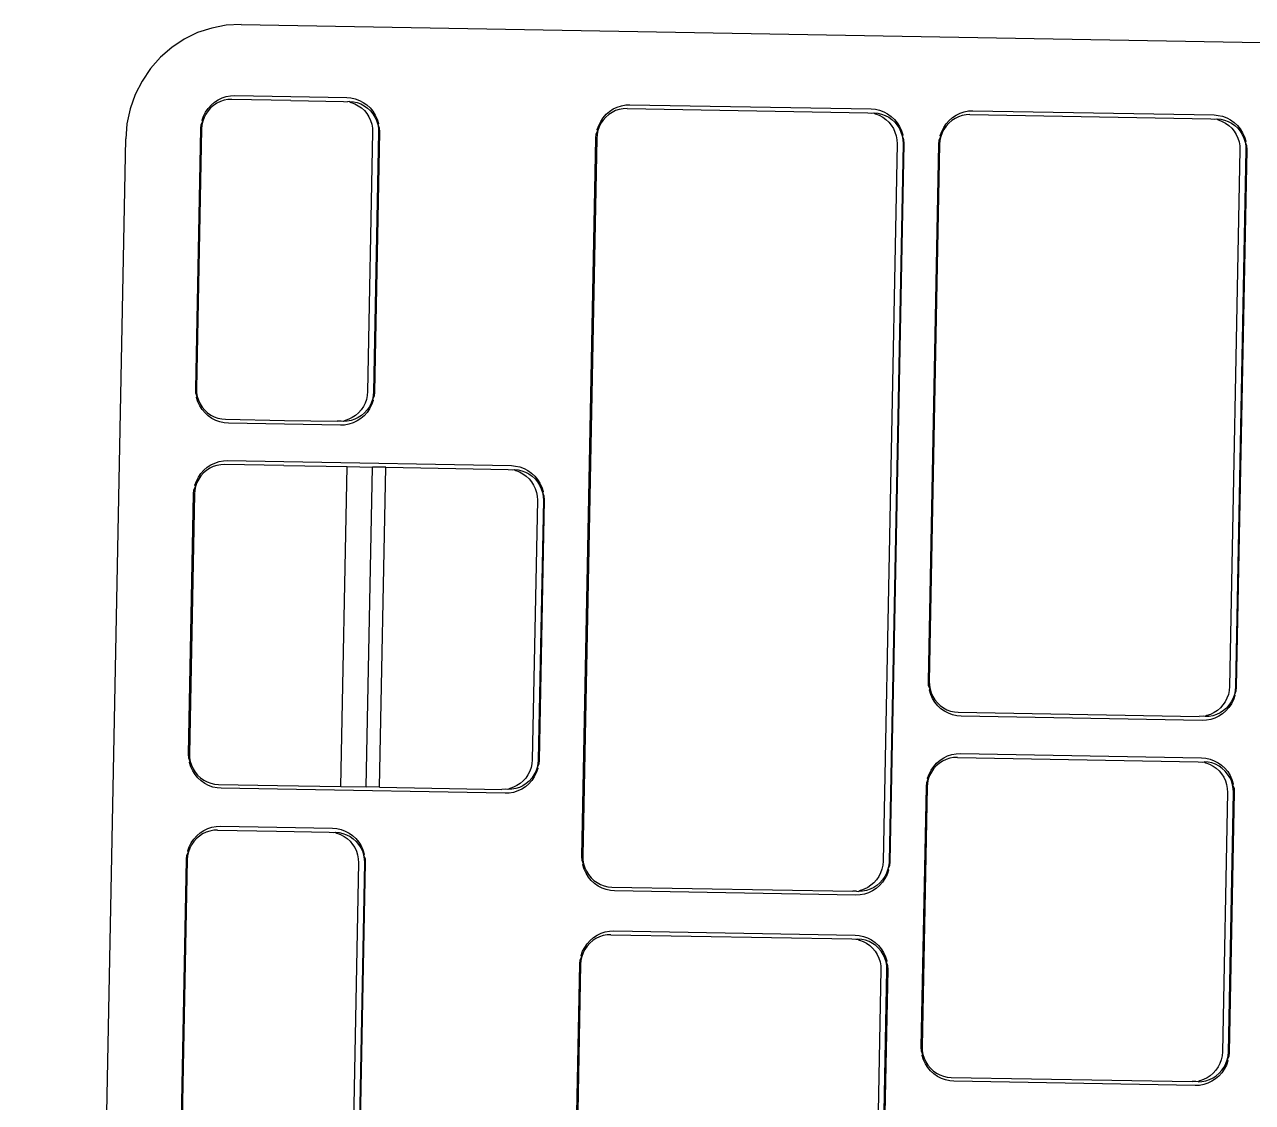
# Model space of a CAD drawing. Header units: millimetres. Extents: x -9564 to 100156, y -26854 to 24346.
# Drawn here: x 72390.7 to 72446.6, y -20619.7 to -20570.7 of the extents above; entities that cross this region are included whole.
import ezdxf

# ---------------------------------------------------------------- set-up
doc = ezdxf.new("R2010")
doc.units = ezdxf.units.MM
doc.header["$LTSCALE"] = 100
doc.layers.add('Muebles', color=112, linetype='Continuous')

msp = doc.modelspace()

# ---------------------------------------------------------------- linework, layer by layer
at = {"layer": 'Muebles'}
for p, q in [((72399.238, -20570.876), (72398.596, -20571.087)), ((72399.901, -20570.752), (72399.238, -20570.876)), ((72400.573, -20570.719), (72399.901, -20570.752)), ((72400.573, -20570.719), (72508.424, -20572.622)), ((72397.987, -20571.383), (72397.42, -20571.758)), ((72398.596, -20571.087), (72397.987, -20571.383)), ((72397.42, -20571.758), (72396.905, -20572.205)), ((72396.451, -20572.718), (72396.066, -20573.288)), ((72396.905, -20572.205), (72396.451, -20572.718)), ((72396.066, -20573.288), (72395.756, -20573.903)), ((72395.756, -20573.903), (72395.527, -20574.555)), ((72399.072, -20574.533), (72399.206, -20574.383)), ((72399.323, -20574.393), (72399.188, -20574.509)), ((72399.206, -20574.383), (72399.359, -20574.252)), ((72399.472, -20574.295), (72399.323, -20574.393)), ((72399.359, -20574.252), (72399.527, -20574.143)), ((72399.633, -20574.219), (72399.472, -20574.295)), ((72399.527, -20574.143), (72399.707, -20574.056)), ((72399.801, -20574.164), (72399.633, -20574.219)), ((72399.707, -20574.056), (72399.897, -20573.995)), ((72399.975, -20574.132), (72399.801, -20574.164)), ((72399.897, -20573.995), (72400.093, -20573.959)), ((72400.152, -20574.123), (72399.975, -20574.132)), ((72400.093, -20573.959), (72400.286, -20573.949)), ((72402.839, -20574.171), (72400.152, -20574.123)), ((72400.286, -20573.949), (72402.843, -20573.994)), ((72402.839, -20574.171), (72405.235, -20574.213)), ((72402.843, -20573.994), (72405.381, -20574.039)), ((72405.235, -20574.213), (72405.412, -20574.228)), ((72405.381, -20574.039), (72405.574, -20574.055)), ((72405.508, -20574.218), (72405.412, -20574.228)), ((72405.508, -20574.218), (72405.685, -20574.233)), ((72405.508, -20574.218), (72405.584, -20574.266)), ((72405.574, -20574.055), (72405.768, -20574.098)), ((72405.584, -20574.266), (72405.751, -20574.327)), ((72405.685, -20574.233), (72405.857, -20574.271)), ((72405.751, -20574.327), (72405.908, -20574.409)), ((72405.768, -20574.098), (72405.955, -20574.166)), ((72405.857, -20574.271), (72406.024, -20574.332)), ((72405.908, -20574.409), (72406.053, -20574.511)), ((72405.955, -20574.166), (72406.132, -20574.259)), ((72406.024, -20574.332), (72406.181, -20574.414)), ((72406.132, -20574.259), (72406.296, -20574.375)), ((72406.181, -20574.414), (72406.326, -20574.516)), ((72406.296, -20574.375), (72406.443, -20574.511)), ((72417.688, -20574.472), (72417.878, -20574.41)), ((72417.878, -20574.41), (72418.074, -20574.373)), ((72418.074, -20574.373), (72418.268, -20574.363)), ((72418.268, -20574.363), (72429.239, -20574.557)), ((72395.527, -20574.555), (72395.383, -20575.232)), ((72398.798, -20575.071), (72398.866, -20574.88)), ((72398.887, -20574.949), (72398.826, -20575.118)), ((72398.866, -20574.88), (72398.958, -20574.7)), ((72398.968, -20574.789), (72398.887, -20574.949)), ((72398.958, -20574.7), (72399.072, -20574.533)), ((72399.069, -20574.642), (72398.968, -20574.789)), ((72399.188, -20574.509), (72399.069, -20574.642)), ((72406.053, -20574.511), (72406.183, -20574.632)), ((72406.183, -20574.632), (72406.297, -20574.769)), ((72406.297, -20574.769), (72406.393, -20574.92)), ((72406.326, -20574.516), (72406.456, -20574.637)), ((72406.393, -20574.92), (72406.468, -20575.083)), ((72406.443, -20574.511), (72406.572, -20574.665)), ((72406.456, -20574.637), (72406.57, -20574.774)), ((72406.57, -20574.774), (72406.666, -20574.925)), ((72406.572, -20574.665), (72406.679, -20574.836)), ((72406.666, -20574.925), (72406.741, -20575.088)), ((72406.679, -20574.836), (72406.764, -20575.02)), ((72416.939, -20575.122), (72417.053, -20574.954)), ((72417.17, -20574.927), (72417.05, -20575.061)), ((72417.053, -20574.954), (72417.187, -20574.802)), ((72417.305, -20574.81), (72417.17, -20574.927)), ((72417.187, -20574.802), (72417.34, -20574.67)), ((72417.454, -20574.712), (72417.305, -20574.81)), ((72417.34, -20574.67), (72417.508, -20574.559)), ((72417.614, -20574.634), (72417.454, -20574.712)), ((72417.508, -20574.559), (72417.688, -20574.472)), ((72417.783, -20574.579), (72417.614, -20574.634)), ((72417.957, -20574.546), (72417.783, -20574.579)), ((72418.133, -20574.538), (72417.957, -20574.546)), ((72418.133, -20574.538), (72429.094, -20574.731)), ((72429.094, -20574.731), (72429.27, -20574.746)), ((72429.239, -20574.557), (72429.432, -20574.573)), ((72429.27, -20574.746), (72429.367, -20574.736)), ((72429.367, -20574.736), (72429.543, -20574.751)), ((72429.367, -20574.736), (72429.443, -20574.785)), ((72429.432, -20574.573), (72429.627, -20574.617)), ((72429.443, -20574.785), (72429.609, -20574.846)), ((72429.543, -20574.751), (72429.716, -20574.789)), ((72429.609, -20574.846), (72429.766, -20574.929)), ((72429.627, -20574.617), (72429.814, -20574.686)), ((72429.716, -20574.789), (72429.882, -20574.851)), ((72429.766, -20574.929), (72429.911, -20575.032)), ((72429.814, -20574.686), (72429.991, -20574.779)), ((72429.882, -20574.851), (72430.039, -20574.934)), ((72429.991, -20574.779), (72430.155, -20574.896)), ((72430.039, -20574.934), (72430.184, -20575.037)), ((72430.155, -20574.896), (72430.302, -20575.033)), ((72432.79, -20575.077), (72432.943, -20574.945)), ((72432.943, -20574.945), (72433.111, -20574.834)), ((72433.217, -20574.909), (72433.057, -20574.987)), ((72433.111, -20574.834), (72433.291, -20574.747)), ((72433.386, -20574.854), (72433.217, -20574.909)), ((72433.291, -20574.747), (72433.481, -20574.685)), ((72433.56, -20574.822), (72433.386, -20574.854)), ((72433.481, -20574.685), (72433.677, -20574.648)), ((72433.736, -20574.813), (72433.56, -20574.822)), ((72433.677, -20574.648), (72433.871, -20574.639)), ((72433.736, -20574.813), (72444.697, -20575.006)), ((72433.871, -20574.639), (72444.842, -20574.832)), ((72444.842, -20574.832), (72445.035, -20574.849)), ((72445.035, -20574.849), (72445.23, -20574.892)), ((72445.23, -20574.892), (72445.417, -20574.961)), ((72445.417, -20574.961), (72445.594, -20575.055)), ((72395.383, -20575.232), (72395.325, -20575.923)), ((72398.508, -20587.283), (72398.738, -20575.466)), ((72398.773, -20575.473), (72398.543, -20587.278)), ((72398.738, -20575.466), (72398.755, -20575.27)), ((72398.755, -20575.27), (72398.826, -20575.118)), ((72398.788, -20575.294), (72398.773, -20575.473)), ((72398.826, -20575.118), (72398.788, -20575.294)), ((72398.826, -20575.118), (72398.798, -20575.071)), ((72406.468, -20575.083), (72406.521, -20575.254)), ((72406.521, -20575.254), (72406.552, -20575.431)), ((72406.552, -20575.431), (72406.56, -20575.61)), ((72406.741, -20575.088), (72406.794, -20575.259)), ((72406.764, -20575.02), (72406.825, -20575.213)), ((72406.825, -20575.213), (72406.794, -20575.259)), ((72406.794, -20575.259), (72406.825, -20575.435)), ((72406.794, -20575.259), (72406.86, -20575.413)), ((72406.825, -20575.435), (72406.833, -20575.615)), ((72406.86, -20575.413), (72406.869, -20575.61)), ((72416.779, -20575.496), (72416.847, -20575.304)), ((72416.808, -20575.543), (72416.779, -20575.496)), ((72416.868, -20575.372), (72416.808, -20575.543)), ((72416.847, -20575.304), (72416.939, -20575.122)), ((72416.949, -20575.211), (72416.868, -20575.372)), ((72417.05, -20575.061), (72416.949, -20575.211)), ((72429.911, -20575.032), (72430.042, -20575.154)), ((72430.042, -20575.154), (72430.156, -20575.293)), ((72430.156, -20575.293), (72430.251, -20575.445)), ((72430.184, -20575.037), (72430.315, -20575.159)), ((72430.251, -20575.445), (72430.326, -20575.609)), ((72430.302, -20575.033), (72430.43, -20575.19)), ((72430.315, -20575.159), (72430.429, -20575.297)), ((72430.429, -20575.297), (72430.524, -20575.45)), ((72430.43, -20575.19), (72430.538, -20575.362)), ((72430.524, -20575.45), (72430.599, -20575.614)), ((72430.538, -20575.362), (72430.622, -20575.547)), ((72432.45, -20575.579), (72432.542, -20575.397)), ((72432.552, -20575.486), (72432.471, -20575.647)), ((72432.542, -20575.397), (72432.656, -20575.229)), ((72432.654, -20575.337), (72432.552, -20575.486)), ((72432.773, -20575.202), (72432.654, -20575.337)), ((72432.656, -20575.229), (72432.79, -20575.077)), ((72432.908, -20575.085), (72432.773, -20575.202)), ((72433.057, -20574.987), (72432.908, -20575.085)), ((72444.697, -20575.006), (72444.873, -20575.021)), ((72444.873, -20575.021), (72444.97, -20575.011)), ((72444.97, -20575.011), (72445.146, -20575.026)), ((72444.97, -20575.011), (72445.046, -20575.06)), ((72445.046, -20575.06), (72445.212, -20575.121)), ((72445.146, -20575.026), (72445.319, -20575.065)), ((72445.212, -20575.121), (72445.369, -20575.204)), ((72445.319, -20575.065), (72445.485, -20575.126)), ((72445.369, -20575.204), (72445.514, -20575.307)), ((72445.485, -20575.126), (72445.642, -20575.209)), ((72445.514, -20575.307), (72445.645, -20575.429)), ((72445.594, -20575.055), (72445.758, -20575.171)), ((72445.642, -20575.209), (72445.787, -20575.312)), ((72445.645, -20575.429), (72445.759, -20575.568)), ((72445.758, -20575.171), (72445.905, -20575.309)), ((72445.787, -20575.312), (72445.918, -20575.434)), ((72445.905, -20575.309), (72446.034, -20575.465)), ((72445.918, -20575.434), (72446.032, -20575.573)), ((72446.034, -20575.465), (72446.141, -20575.637)), ((72390.722, -20812.073), (72395.325, -20575.923)), ((72406.56, -20575.61), (72406.33, -20587.416)), ((72406.833, -20575.615), (72406.603, -20587.42)), ((72406.869, -20575.61), (72406.638, -20587.427)), ((72416.083, -20608.543), (72416.72, -20575.894)), ((72416.755, -20575.901), (72416.118, -20608.538)), ((72416.72, -20575.894), (72416.736, -20575.696)), ((72416.736, -20575.696), (72416.808, -20575.543)), ((72416.77, -20575.72), (72416.755, -20575.901)), ((72416.808, -20575.543), (72416.77, -20575.72)), ((72430.326, -20575.609), (72430.379, -20575.782)), ((72430.379, -20575.782), (72430.41, -20575.961)), ((72430.41, -20575.961), (72430.418, -20576.142)), ((72430.599, -20575.614), (72430.652, -20575.787)), ((72430.622, -20575.547), (72430.683, -20575.741)), ((72430.683, -20575.741), (72430.652, -20575.787)), ((72430.652, -20575.787), (72430.683, -20575.965)), ((72430.652, -20575.787), (72430.718, -20575.943)), ((72430.683, -20575.965), (72430.691, -20576.147)), ((72430.718, -20575.943), (72430.727, -20576.141)), ((72432.323, -20576.17), (72432.339, -20575.971)), ((72432.339, -20575.971), (72432.411, -20575.818)), ((72432.373, -20575.995), (72432.358, -20576.176)), ((72432.411, -20575.818), (72432.373, -20575.995)), ((72432.382, -20575.771), (72432.45, -20575.579)), ((72432.411, -20575.818), (72432.382, -20575.771)), ((72432.471, -20575.647), (72432.411, -20575.818)), ((72445.759, -20575.568), (72445.854, -20575.72)), ((72445.854, -20575.72), (72445.929, -20575.885)), ((72445.929, -20575.885), (72445.983, -20576.057)), ((72445.983, -20576.057), (72446.014, -20576.236)), ((72446.032, -20575.573), (72446.127, -20575.725)), ((72446.127, -20575.725), (72446.202, -20575.889)), ((72446.141, -20575.637), (72446.226, -20575.822)), ((72446.202, -20575.889), (72446.256, -20576.062)), ((72446.226, -20575.822), (72446.286, -20576.017)), ((72446.286, -20576.017), (72446.256, -20576.062)), ((72446.256, -20576.062), (72446.287, -20576.241)), ((72446.256, -20576.062), (72446.321, -20576.218)), ((72430.418, -20576.142), (72429.782, -20608.779)), ((72430.691, -20576.147), (72430.055, -20608.784)), ((72430.727, -20576.141), (72430.09, -20608.79)), ((72431.847, -20600.593), (72432.323, -20576.17)), ((72432.358, -20576.176), (72431.882, -20600.588)), ((72446.022, -20576.417), (72445.546, -20600.829)), ((72446.295, -20576.422), (72445.819, -20600.834)), ((72446.33, -20576.417), (72445.854, -20600.84)), ((72446.014, -20576.236), (72446.022, -20576.417)), ((72446.287, -20576.241), (72446.295, -20576.422)), ((72446.321, -20576.218), (72446.33, -20576.417)), ((72398.517, -20587.48), (72398.508, -20587.283)), ((72398.582, -20587.634), (72398.517, -20587.48)), ((72398.543, -20587.278), (72398.551, -20587.458)), ((72398.551, -20587.458), (72398.582, -20587.634)), ((72398.552, -20587.68), (72398.582, -20587.634)), ((72398.613, -20587.874), (72398.552, -20587.68)), ((72398.582, -20587.634), (72398.636, -20587.805)), ((72398.636, -20587.805), (72398.711, -20587.968)), ((72406.277, -20587.77), (72406.217, -20587.939)), ((72406.315, -20587.595), (72406.277, -20587.77)), ((72406.33, -20587.416), (72406.315, -20587.595)), ((72406.55, -20587.775), (72406.49, -20587.944)), ((72406.579, -20587.822), (72406.511, -20588.013)), ((72406.588, -20587.599), (72406.55, -20587.775)), ((72406.622, -20587.623), (72406.55, -20587.775)), ((72406.55, -20587.775), (72406.579, -20587.822)), ((72406.603, -20587.42), (72406.588, -20587.599)), ((72406.638, -20587.427), (72406.622, -20587.623)), ((72398.697, -20588.057), (72398.613, -20587.874)), ((72398.805, -20588.228), (72398.697, -20588.057)), ((72398.711, -20587.968), (72398.806, -20588.119)), ((72398.934, -20588.382), (72398.805, -20588.228)), ((72398.806, -20588.119), (72398.92, -20588.256)), ((72398.92, -20588.256), (72399.051, -20588.377)), ((72399.081, -20588.519), (72398.934, -20588.382)), ((72399.051, -20588.377), (72399.196, -20588.479)), ((72405.915, -20588.38), (72405.78, -20588.496)), ((72406.035, -20588.247), (72405.915, -20588.38)), ((72406.136, -20588.099), (72406.035, -20588.247)), ((72406.188, -20588.384), (72406.053, -20588.5)), ((72406.217, -20587.939), (72406.136, -20588.099)), ((72406.305, -20588.36), (72406.17, -20588.51)), ((72406.308, -20588.251), (72406.188, -20588.384)), ((72406.419, -20588.193), (72406.305, -20588.36)), ((72406.409, -20588.104), (72406.308, -20588.251)), ((72406.49, -20587.944), (72406.409, -20588.104)), ((72406.511, -20588.013), (72406.419, -20588.193)), ((72399.244, -20588.634), (72399.081, -20588.519)), ((72399.196, -20588.479), (72399.353, -20588.562)), ((72399.421, -20588.727), (72399.244, -20588.634)), ((72399.353, -20588.562), (72399.519, -20588.622)), ((72399.609, -20588.795), (72399.421, -20588.727)), ((72399.519, -20588.622), (72399.692, -20588.66)), ((72399.803, -20588.838), (72399.609, -20588.795)), ((72399.692, -20588.66), (72399.868, -20588.675)), ((72399.996, -20588.854), (72399.803, -20588.838)), ((72399.868, -20588.675), (72402.555, -20588.723)), ((72402.552, -20588.899), (72399.996, -20588.854)), ((72405.09, -20588.944), (72402.552, -20588.899)), ((72402.555, -20588.723), (72404.952, -20588.765)), ((72405.128, -20588.756), (72404.952, -20588.765)), ((72405.284, -20588.935), (72405.09, -20588.944)), ((72405.225, -20588.77), (72405.128, -20588.756)), ((72405.303, -20588.724), (72405.225, -20588.77)), ((72405.401, -20588.761), (72405.225, -20588.77)), ((72405.48, -20588.899), (72405.284, -20588.935)), ((72405.471, -20588.67), (72405.303, -20588.724)), ((72405.576, -20588.729), (72405.401, -20588.761)), ((72405.631, -20588.593), (72405.471, -20588.67)), ((72405.669, -20588.837), (72405.48, -20588.899)), ((72405.744, -20588.674), (72405.576, -20588.729)), ((72405.78, -20588.496), (72405.631, -20588.593)), ((72405.85, -20588.75), (72405.669, -20588.837)), ((72405.904, -20588.598), (72405.744, -20588.674)), ((72406.018, -20588.641), (72405.85, -20588.75)), ((72406.053, -20588.5), (72405.904, -20588.598)), ((72406.17, -20588.51), (72406.018, -20588.641)), ((72399.384, -20590.663), (72399.573, -20590.601)), ((72399.573, -20590.601), (72399.769, -20590.565)), ((72399.769, -20590.565), (72399.963, -20590.555)), ((72399.963, -20590.555), (72402.519, -20590.601)), ((72402.519, -20590.601), (72412.873, -20590.783)), ((72398.634, -20591.306), (72398.748, -20591.139)), ((72398.865, -20591.115), (72398.745, -20591.248)), ((72398.748, -20591.139), (72398.883, -20590.989)), ((72399, -20590.999), (72398.865, -20591.115)), ((72398.883, -20590.989), (72399.035, -20590.858)), ((72399.149, -20590.902), (72399, -20590.999)), ((72399.035, -20590.858), (72399.203, -20590.749)), ((72399.309, -20590.825), (72399.149, -20590.902)), ((72399.203, -20590.749), (72399.384, -20590.663)), ((72399.477, -20590.77), (72399.309, -20590.825)), ((72399.652, -20590.738), (72399.477, -20590.77)), ((72399.828, -20590.73), (72399.652, -20590.738)), ((72402.515, -20590.777), (72399.828, -20590.73)), ((72402.515, -20590.777), (72405.397, -20590.828)), ((72405.113, -20605.38), (72405.397, -20590.828)), ((72405.397, -20590.828), (72406.551, -20590.848)), ((72406.267, -20605.4), (72406.551, -20590.848)), ((72407.16, -20590.859), (72406.551, -20590.848)), ((72406.876, -20605.411), (72407.16, -20590.859)), ((72407.16, -20590.859), (72412.728, -20590.957)), ((72412.728, -20590.957), (72412.904, -20590.972)), ((72412.873, -20590.783), (72413.066, -20590.799)), ((72412.904, -20590.972), (72413.001, -20590.962)), ((72413.001, -20590.962), (72413.177, -20590.977)), ((72413.001, -20590.962), (72413.077, -20591.01)), ((72413.066, -20590.799), (72413.261, -20590.842)), ((72413.077, -20591.01), (72413.243, -20591.071)), ((72413.177, -20590.977), (72413.35, -20591.015)), ((72413.243, -20591.071), (72413.4, -20591.153)), ((72413.261, -20590.842), (72413.448, -20590.911)), ((72413.35, -20591.015), (72413.516, -20591.076)), ((72413.4, -20591.153), (72413.545, -20591.256)), ((72413.448, -20590.911), (72413.625, -20591.003)), ((72413.516, -20591.076), (72413.673, -20591.158)), ((72413.625, -20591.003), (72413.788, -20591.119)), ((72413.673, -20591.158), (72413.818, -20591.26)), ((72413.788, -20591.119), (72413.936, -20591.255)), ((72398.431, -20591.876), (72398.503, -20591.724)), ((72398.503, -20591.724), (72398.465, -20591.9)), ((72398.474, -20591.678), (72398.542, -20591.487)), ((72398.503, -20591.724), (72398.474, -20591.678)), ((72398.563, -20591.555), (72398.503, -20591.724)), ((72398.542, -20591.487), (72398.634, -20591.306)), ((72398.644, -20591.396), (72398.563, -20591.555)), ((72398.745, -20591.248), (72398.644, -20591.396)), ((72413.545, -20591.256), (72413.676, -20591.376)), ((72413.676, -20591.376), (72413.79, -20591.513)), ((72413.79, -20591.513), (72413.885, -20591.665)), ((72413.818, -20591.26), (72413.949, -20591.381)), ((72413.885, -20591.665), (72413.96, -20591.827)), ((72413.936, -20591.255), (72414.064, -20591.41)), ((72413.949, -20591.381), (72414.063, -20591.518)), ((72414.063, -20591.518), (72414.158, -20591.669)), ((72414.064, -20591.41), (72414.172, -20591.58)), ((72414.158, -20591.669), (72414.233, -20591.832)), ((72414.172, -20591.58), (72414.257, -20591.764)), ((72398.184, -20603.89), (72398.415, -20592.073)), ((72398.45, -20592.079), (72398.22, -20603.884)), ((72398.415, -20592.073), (72398.431, -20591.876)), ((72398.465, -20591.9), (72398.45, -20592.079)), ((72413.96, -20591.827), (72414.014, -20591.998)), ((72414.014, -20591.998), (72414.045, -20592.175)), ((72414.045, -20592.175), (72414.053, -20592.354)), ((72414.233, -20591.832), (72414.287, -20592.003)), ((72414.257, -20591.764), (72414.317, -20591.957)), ((72414.317, -20591.957), (72414.287, -20592.003)), ((72414.287, -20592.003), (72414.318, -20592.18)), ((72414.287, -20592.003), (72414.352, -20592.157)), ((72414.318, -20592.18), (72414.326, -20592.359)), ((72414.352, -20592.157), (72414.361, -20592.354)), ((72414.053, -20592.354), (72413.823, -20604.16)), ((72414.326, -20592.359), (72414.096, -20604.165)), ((72414.361, -20592.354), (72414.131, -20604.171)), ((72431.856, -20600.792), (72431.847, -20600.593)), ((72431.882, -20600.588), (72431.89, -20600.769)), ((72431.921, -20600.948), (72431.856, -20600.792)), ((72431.89, -20600.769), (72431.921, -20600.948)), ((72431.891, -20600.993), (72431.921, -20600.948)), ((72431.951, -20601.188), (72431.891, -20600.993)), ((72431.921, -20600.948), (72431.974, -20601.121)), ((72432.035, -20601.373), (72431.951, -20601.188)), ((72431.974, -20601.121), (72432.05, -20601.285)), ((72445.493, -20601.187), (72445.432, -20601.358)), ((72445.531, -20601.01), (72445.493, -20601.187)), ((72445.546, -20600.829), (72445.531, -20601.01)), ((72445.766, -20601.192), (72445.706, -20601.363)), ((72445.804, -20601.015), (72445.766, -20601.192)), ((72445.837, -20601.038), (72445.766, -20601.192)), ((72445.766, -20601.192), (72445.794, -20601.238)), ((72445.819, -20600.834), (72445.804, -20601.015)), ((72445.854, -20600.84), (72445.837, -20601.038)), ((72432.143, -20601.545), (72432.035, -20601.373)), ((72432.05, -20601.285), (72432.145, -20601.437)), ((72432.271, -20601.701), (72432.143, -20601.545)), ((72432.145, -20601.437), (72432.259, -20601.576)), ((72432.259, -20601.576), (72432.389, -20601.698)), ((72432.419, -20601.839), (72432.271, -20601.701)), ((72432.389, -20601.698), (72432.534, -20601.801)), ((72445.25, -20601.668), (72445.131, -20601.803)), ((72445.351, -20601.519), (72445.25, -20601.668)), ((72445.432, -20601.358), (72445.351, -20601.519)), ((72445.521, -20601.781), (72445.386, -20601.933)), ((72445.523, -20601.673), (72445.404, -20601.808)), ((72445.635, -20601.613), (72445.521, -20601.781)), ((72445.624, -20601.524), (72445.523, -20601.673)), ((72445.706, -20601.363), (72445.624, -20601.524)), ((72445.726, -20601.431), (72445.635, -20601.613)), ((72445.794, -20601.238), (72445.726, -20601.431)), ((72432.582, -20601.955), (72432.419, -20601.839)), ((72432.534, -20601.801), (72432.691, -20601.884)), ((72432.759, -20602.049), (72432.582, -20601.955)), ((72432.691, -20601.884), (72432.858, -20601.945)), ((72432.946, -20602.118), (72432.759, -20602.049)), ((72432.858, -20601.945), (72433.03, -20601.984)), ((72433.141, -20602.161), (72432.946, -20602.118)), ((72433.03, -20601.984), (72433.207, -20601.999)), ((72433.334, -20602.178), (72433.141, -20602.161)), ((72433.207, -20601.999), (72444.167, -20602.192)), ((72444.306, -20602.371), (72433.334, -20602.178)), ((72444.344, -20602.183), (72444.167, -20602.192)), ((72444.44, -20602.197), (72444.344, -20602.183)), ((72444.518, -20602.151), (72444.44, -20602.197)), ((72444.617, -20602.188), (72444.44, -20602.197)), ((72444.695, -20602.325), (72444.499, -20602.362)), ((72444.686, -20602.096), (72444.518, -20602.151)), ((72444.791, -20602.156), (72444.617, -20602.188)), ((72444.846, -20602.018), (72444.686, -20602.096)), ((72444.885, -20602.263), (72444.695, -20602.325)), ((72444.959, -20602.101), (72444.791, -20602.156)), ((72444.995, -20601.92), (72444.846, -20602.018)), ((72445.066, -20602.176), (72444.885, -20602.263)), ((72445.12, -20602.023), (72444.959, -20602.101)), ((72445.131, -20601.803), (72444.995, -20601.92)), ((72445.234, -20602.065), (72445.066, -20602.176)), ((72445.268, -20601.925), (72445.12, -20602.023)), ((72445.386, -20601.933), (72445.234, -20602.065)), ((72445.404, -20601.808), (72445.268, -20601.925)), ((72444.499, -20602.362), (72444.306, -20602.371)), ((72398.193, -20604.087), (72398.184, -20603.89)), ((72398.22, -20603.884), (72398.228, -20604.064)), ((72432.541, -20604.075), (72432.722, -20603.989)), ((72432.722, -20603.989), (72432.912, -20603.927)), ((72432.912, -20603.927), (72433.108, -20603.891)), ((72433.108, -20603.891), (72433.301, -20603.882)), ((72433.301, -20603.882), (72444.272, -20604.075)), ((72398.259, -20604.241), (72398.193, -20604.087)), ((72398.228, -20604.064), (72398.259, -20604.241)), ((72398.228, -20604.287), (72398.259, -20604.241)), ((72398.289, -20604.48), (72398.228, -20604.287)), ((72398.259, -20604.241), (72398.312, -20604.412)), ((72398.374, -20604.663), (72398.289, -20604.48)), ((72398.312, -20604.412), (72398.387, -20604.574)), ((72398.387, -20604.574), (72398.483, -20604.725)), ((72413.77, -20604.514), (72413.71, -20604.683)), ((72413.808, -20604.339), (72413.77, -20604.514)), ((72413.823, -20604.16), (72413.808, -20604.339)), ((72414.043, -20604.519), (72413.983, -20604.688)), ((72414.071, -20604.566), (72414.003, -20604.757)), ((72414.081, -20604.344), (72414.043, -20604.519)), ((72414.114, -20604.368), (72414.043, -20604.519)), ((72414.043, -20604.519), (72414.071, -20604.566)), ((72414.096, -20604.165), (72414.081, -20604.344)), ((72414.131, -20604.171), (72414.114, -20604.368)), ((72431.972, -20604.632), (72432.087, -20604.466)), ((72432.084, -20604.574), (72431.983, -20604.722)), ((72432.203, -20604.441), (72432.084, -20604.574)), ((72432.087, -20604.466), (72432.221, -20604.316)), ((72432.338, -20604.325), (72432.203, -20604.441)), ((72432.221, -20604.316), (72432.374, -20604.185)), ((72432.487, -20604.228), (72432.338, -20604.325)), ((72432.374, -20604.185), (72432.541, -20604.075)), ((72432.647, -20604.151), (72432.487, -20604.228)), ((72432.816, -20604.096), (72432.647, -20604.151)), ((72432.99, -20604.065), (72432.816, -20604.096)), ((72433.166, -20604.056), (72432.99, -20604.065)), ((72433.166, -20604.056), (72444.127, -20604.249)), ((72444.127, -20604.249), (72444.303, -20604.264)), ((72444.272, -20604.075), (72444.465, -20604.091)), ((72444.303, -20604.264), (72444.4, -20604.254)), ((72444.576, -20604.269), (72444.4, -20604.254)), ((72444.4, -20604.254), (72444.476, -20604.302)), ((72444.465, -20604.091), (72444.66, -20604.134)), ((72444.476, -20604.302), (72444.642, -20604.363)), ((72444.749, -20604.307), (72444.576, -20604.269)), ((72444.642, -20604.363), (72444.799, -20604.445)), ((72444.66, -20604.134), (72444.847, -20604.203)), ((72444.915, -20604.368), (72444.749, -20604.307)), ((72444.799, -20604.445), (72444.944, -20604.548)), ((72444.847, -20604.203), (72445.024, -20604.295)), ((72445.072, -20604.45), (72444.915, -20604.368)), ((72444.944, -20604.548), (72445.075, -20604.668)), ((72445.024, -20604.295), (72445.187, -20604.411)), ((72445.217, -20604.552), (72445.072, -20604.45)), ((72445.187, -20604.411), (72445.335, -20604.547)), ((72445.348, -20604.673), (72445.217, -20604.552)), ((72445.335, -20604.547), (72445.463, -20604.702)), ((72398.481, -20604.834), (72398.374, -20604.663)), ((72398.61, -20604.989), (72398.481, -20604.834)), ((72398.483, -20604.725), (72398.597, -20604.862)), ((72398.597, -20604.862), (72398.727, -20604.983)), ((72398.757, -20605.125), (72398.61, -20604.989)), ((72398.727, -20604.983), (72398.872, -20605.086)), ((72398.921, -20605.24), (72398.757, -20605.125)), ((72398.872, -20605.086), (72399.029, -20605.168)), ((72413.408, -20605.124), (72413.273, -20605.24)), ((72413.527, -20604.991), (72413.408, -20605.124)), ((72413.628, -20604.843), (72413.527, -20604.991)), ((72413.681, -20605.129), (72413.546, -20605.245)), ((72413.71, -20604.683), (72413.628, -20604.843)), ((72413.797, -20605.104), (72413.663, -20605.254)), ((72413.8, -20604.996), (72413.681, -20605.129)), ((72413.912, -20604.937), (72413.797, -20605.104)), ((72413.901, -20604.848), (72413.8, -20604.996)), ((72413.983, -20604.688), (72413.901, -20604.848)), ((72414.003, -20604.757), (72413.912, -20604.937)), ((72431.77, -20605.202), (72431.841, -20605.051)), ((72431.841, -20605.051), (72431.803, -20605.226)), ((72431.812, -20605.004), (72431.88, -20604.813)), ((72431.841, -20605.051), (72431.812, -20605.004)), ((72431.901, -20604.882), (72431.841, -20605.051)), ((72431.88, -20604.813), (72431.972, -20604.632)), ((72431.983, -20604.722), (72431.901, -20604.882)), ((72445.075, -20604.668), (72445.189, -20604.805)), ((72445.189, -20604.805), (72445.284, -20604.956)), ((72445.284, -20604.956), (72445.359, -20605.119)), ((72445.462, -20604.81), (72445.348, -20604.673)), ((72445.359, -20605.119), (72445.413, -20605.29)), ((72445.557, -20604.961), (72445.462, -20604.81)), ((72445.463, -20604.702), (72445.571, -20604.872)), ((72445.632, -20605.124), (72445.557, -20604.961)), ((72445.571, -20604.872), (72445.656, -20605.056)), ((72445.686, -20605.295), (72445.632, -20605.124)), ((72445.656, -20605.056), (72445.716, -20605.249)), ((72399.098, -20605.333), (72398.921, -20605.24)), ((72399.029, -20605.168), (72399.196, -20605.229)), ((72399.285, -20605.401), (72399.098, -20605.333)), ((72399.196, -20605.229), (72399.368, -20605.267)), ((72399.479, -20605.444), (72399.285, -20605.401)), ((72399.368, -20605.267), (72399.545, -20605.282)), ((72399.672, -20605.46), (72399.479, -20605.444)), ((72399.545, -20605.282), (72402.232, -20605.329)), ((72402.228, -20605.506), (72399.672, -20605.46)), ((72412.583, -20605.688), (72402.228, -20605.506)), ((72402.232, -20605.329), (72405.113, -20605.38)), ((72405.113, -20605.38), (72406.267, -20605.4)), ((72406.876, -20605.411), (72406.267, -20605.4)), ((72406.876, -20605.411), (72412.444, -20605.509)), ((72412.621, -20605.5), (72412.444, -20605.509)), ((72412.776, -20605.679), (72412.583, -20605.688)), ((72412.717, -20605.514), (72412.621, -20605.5)), ((72412.795, -20605.468), (72412.717, -20605.514)), ((72412.894, -20605.505), (72412.717, -20605.514)), ((72412.972, -20605.643), (72412.776, -20605.679)), ((72412.964, -20605.414), (72412.795, -20605.468)), ((72413.068, -20605.473), (72412.894, -20605.505)), ((72413.124, -20605.337), (72412.964, -20605.414)), ((72413.162, -20605.581), (72412.972, -20605.643)), ((72413.237, -20605.419), (72413.068, -20605.473)), ((72413.273, -20605.24), (72413.124, -20605.337)), ((72413.342, -20605.495), (72413.162, -20605.581)), ((72413.397, -20605.342), (72413.237, -20605.419)), ((72413.51, -20605.385), (72413.342, -20605.495)), ((72413.546, -20605.245), (72413.397, -20605.342)), ((72413.663, -20605.254), (72413.51, -20605.385)), ((72431.523, -20617.216), (72431.753, -20605.399)), ((72431.788, -20605.405), (72431.558, -20617.211)), ((72431.753, -20605.399), (72431.77, -20605.202)), ((72431.803, -20605.226), (72431.788, -20605.405)), ((72445.452, -20605.646), (72445.222, -20617.452)), ((72445.413, -20605.29), (72445.444, -20605.467)), ((72445.444, -20605.467), (72445.452, -20605.646)), ((72445.495, -20617.457), (72445.725, -20605.651)), ((72445.76, -20605.646), (72445.53, -20617.463)), ((72445.716, -20605.249), (72445.686, -20605.295)), ((72445.717, -20605.472), (72445.686, -20605.295)), ((72445.686, -20605.295), (72445.751, -20605.449)), ((72445.725, -20605.651), (72445.717, -20605.472)), ((72445.751, -20605.449), (72445.76, -20605.646)), ((72398.711, -20607.491), (72398.879, -20607.381)), ((72398.879, -20607.381), (72399.059, -20607.295)), ((72399.059, -20607.295), (72399.249, -20607.233)), ((72399.327, -20607.37), (72399.153, -20607.402)), ((72399.249, -20607.233), (72399.445, -20607.197)), ((72399.504, -20607.362), (72399.327, -20607.37)), ((72399.445, -20607.197), (72399.638, -20607.187)), ((72399.504, -20607.362), (72402.191, -20607.409)), ((72399.638, -20607.187), (72402.194, -20607.233)), ((72402.194, -20607.233), (72404.733, -20607.277)), ((72404.733, -20607.277), (72404.926, -20607.294)), ((72404.926, -20607.294), (72405.12, -20607.336)), ((72405.12, -20607.336), (72405.308, -20607.405)), ((72398.218, -20608.119), (72398.31, -20607.938)), ((72398.31, -20607.938), (72398.424, -20607.771)), ((72398.421, -20607.88), (72398.32, -20608.028)), ((72398.54, -20607.747), (72398.421, -20607.88)), ((72398.424, -20607.771), (72398.559, -20607.621)), ((72398.676, -20607.631), (72398.54, -20607.747)), ((72398.559, -20607.621), (72398.711, -20607.491)), ((72398.825, -20607.534), (72398.676, -20607.631)), ((72398.985, -20607.457), (72398.825, -20607.534)), ((72399.153, -20607.402), (72398.985, -20607.457)), ((72402.191, -20607.409), (72404.588, -20607.451)), ((72404.588, -20607.451), (72404.764, -20607.466)), ((72404.764, -20607.466), (72404.861, -20607.456)), ((72404.861, -20607.456), (72405.037, -20607.471)), ((72404.861, -20607.456), (72404.936, -20607.504)), ((72404.936, -20607.504), (72405.103, -20607.565)), ((72405.037, -20607.471), (72405.209, -20607.509)), ((72405.103, -20607.565), (72405.26, -20607.647)), ((72405.209, -20607.509), (72405.376, -20607.57)), ((72405.26, -20607.647), (72405.405, -20607.75)), ((72405.308, -20607.405), (72405.484, -20607.497)), ((72405.376, -20607.57), (72405.533, -20607.652)), ((72405.405, -20607.75), (72405.535, -20607.87)), ((72405.484, -20607.497), (72405.648, -20607.613)), ((72405.533, -20607.652), (72405.678, -20607.754)), ((72405.535, -20607.87), (72405.649, -20608.008)), ((72405.648, -20607.613), (72405.795, -20607.749)), ((72405.678, -20607.754), (72405.809, -20607.875)), ((72405.795, -20607.749), (72405.924, -20607.904)), ((72405.809, -20607.875), (72405.922, -20608.012)), ((72405.924, -20607.904), (72406.031, -20608.074)), ((72398.107, -20608.508), (72398.179, -20608.356)), ((72398.179, -20608.356), (72398.141, -20608.532)), ((72398.15, -20608.31), (72398.218, -20608.119)), ((72398.179, -20608.356), (72398.15, -20608.31)), ((72398.239, -20608.187), (72398.179, -20608.356)), ((72398.32, -20608.028), (72398.239, -20608.187)), ((72405.649, -20608.008), (72405.745, -20608.159)), ((72405.745, -20608.159), (72405.82, -20608.321)), ((72405.82, -20608.321), (72405.873, -20608.492)), ((72405.873, -20608.492), (72405.904, -20608.669)), ((72405.922, -20608.012), (72406.018, -20608.163)), ((72406.018, -20608.163), (72406.093, -20608.326)), ((72406.031, -20608.074), (72406.116, -20608.258)), ((72406.093, -20608.326), (72406.146, -20608.497)), ((72406.116, -20608.258), (72406.177, -20608.451)), ((72406.177, -20608.451), (72406.146, -20608.497)), ((72406.146, -20608.497), (72406.177, -20608.674)), ((72406.146, -20608.497), (72406.212, -20608.651)), ((72397.86, -20620.522), (72398.091, -20608.705)), ((72398.126, -20608.711), (72397.895, -20620.516)), ((72398.091, -20608.705), (72398.107, -20608.508)), ((72398.141, -20608.532), (72398.126, -20608.711)), ((72405.912, -20608.848), (72405.682, -20620.654)), ((72405.904, -20608.669), (72405.912, -20608.848)), ((72406.185, -20608.853), (72405.955, -20620.659)), ((72406.221, -20608.848), (72405.99, -20620.665)), ((72406.177, -20608.674), (72406.185, -20608.853)), ((72406.212, -20608.651), (72406.221, -20608.848)), ((72416.092, -20608.742), (72416.083, -20608.543)), ((72416.157, -20608.898), (72416.092, -20608.742)), ((72416.118, -20608.538), (72416.126, -20608.719)), ((72416.126, -20608.719), (72416.157, -20608.898)), ((72416.127, -20608.943), (72416.157, -20608.898)), ((72416.187, -20609.138), (72416.127, -20608.943)), ((72416.157, -20608.898), (72416.211, -20609.071)), ((72429.767, -20608.96), (72429.729, -20609.137)), ((72429.782, -20608.779), (72429.767, -20608.96)), ((72430.04, -20608.965), (72430.002, -20609.142)), ((72430.074, -20608.989), (72430.002, -20609.142)), ((72430.055, -20608.784), (72430.04, -20608.965)), ((72430.09, -20608.79), (72430.074, -20608.989)), ((72416.272, -20609.323), (72416.187, -20609.138)), ((72416.211, -20609.071), (72416.286, -20609.235)), ((72416.379, -20609.495), (72416.272, -20609.323)), ((72416.286, -20609.235), (72416.381, -20609.387)), ((72416.508, -20609.651), (72416.379, -20609.495)), ((72416.381, -20609.387), (72416.495, -20609.526)), ((72416.495, -20609.526), (72416.626, -20609.648)), ((72429.588, -20609.469), (72429.486, -20609.618)), ((72429.669, -20609.308), (72429.588, -20609.469)), ((72429.729, -20609.137), (72429.669, -20609.308)), ((72429.871, -20609.563), (72429.757, -20609.731)), ((72429.861, -20609.474), (72429.759, -20609.623)), ((72429.942, -20609.313), (72429.861, -20609.474)), ((72429.963, -20609.381), (72429.871, -20609.563)), ((72430.002, -20609.142), (72429.942, -20609.313)), ((72430.031, -20609.189), (72429.963, -20609.381)), ((72430.002, -20609.142), (72430.031, -20609.189)), ((72416.655, -20609.789), (72416.508, -20609.651)), ((72416.626, -20609.648), (72416.771, -20609.751)), ((72416.819, -20609.905), (72416.655, -20609.789)), ((72416.771, -20609.751), (72416.928, -20609.834)), ((72416.996, -20609.999), (72416.819, -20609.905)), ((72416.928, -20609.834), (72417.094, -20609.895)), ((72417.183, -20610.068), (72416.996, -20609.999)), ((72417.094, -20609.895), (72417.267, -20609.934)), ((72417.378, -20610.111), (72417.183, -20610.068)), ((72417.267, -20609.934), (72417.443, -20609.949)), ((72417.571, -20610.128), (72417.378, -20610.111)), ((72417.443, -20609.949), (72428.404, -20610.142)), ((72428.542, -20610.321), (72417.571, -20610.128)), ((72428.58, -20610.133), (72428.404, -20610.142)), ((72428.58, -20610.133), (72428.677, -20610.147)), ((72428.754, -20610.101), (72428.677, -20610.147)), ((72428.853, -20610.138), (72428.677, -20610.147)), ((72428.923, -20610.046), (72428.754, -20610.101)), ((72429.027, -20610.106), (72428.853, -20610.138)), ((72429.083, -20609.968), (72428.923, -20610.046)), ((72429.196, -20610.051), (72429.027, -20610.106)), ((72429.232, -20609.87), (72429.083, -20609.968)), ((72429.302, -20610.126), (72429.122, -20610.213)), ((72429.356, -20609.973), (72429.196, -20610.051)), ((72429.367, -20609.753), (72429.232, -20609.87)), ((72429.47, -20610.015), (72429.302, -20610.126)), ((72429.505, -20609.875), (72429.356, -20609.973)), ((72429.486, -20609.618), (72429.367, -20609.753)), ((72429.623, -20609.883), (72429.47, -20610.015)), ((72429.64, -20609.758), (72429.505, -20609.875)), ((72429.757, -20609.731), (72429.623, -20609.883)), ((72429.759, -20609.623), (72429.64, -20609.758)), ((72428.736, -20610.312), (72428.542, -20610.321)), ((72428.932, -20610.275), (72428.736, -20610.312)), ((72429.122, -20610.213), (72428.932, -20610.275)), ((72416.321, -20612.528), (72416.455, -20612.378)), ((72416.572, -20612.388), (72416.437, -20612.504)), ((72416.455, -20612.378), (72416.608, -20612.247)), ((72416.721, -20612.291), (72416.572, -20612.388)), ((72416.608, -20612.247), (72416.776, -20612.138)), ((72416.881, -20612.214), (72416.721, -20612.291)), ((72416.776, -20612.138), (72416.956, -20612.051)), ((72417.05, -20612.159), (72416.881, -20612.214)), ((72416.956, -20612.051), (72417.146, -20611.99)), ((72417.224, -20612.127), (72417.05, -20612.159)), ((72417.146, -20611.99), (72417.342, -20611.954)), ((72417.401, -20612.119), (72417.224, -20612.127)), ((72417.342, -20611.954), (72417.535, -20611.944)), ((72417.401, -20612.119), (72428.361, -20612.312)), ((72417.535, -20611.944), (72428.507, -20612.138)), ((72428.361, -20612.312), (72428.537, -20612.327)), ((72428.507, -20612.138), (72428.7, -20612.154)), ((72428.537, -20612.327), (72428.634, -20612.317)), ((72428.81, -20612.332), (72428.634, -20612.317)), ((72428.634, -20612.317), (72428.71, -20612.365)), ((72428.7, -20612.154), (72428.894, -20612.197)), ((72428.71, -20612.365), (72428.876, -20612.426)), ((72428.983, -20612.37), (72428.81, -20612.332)), ((72428.894, -20612.197), (72429.081, -20612.265)), ((72429.149, -20612.43), (72428.983, -20612.37)), ((72429.081, -20612.265), (72429.258, -20612.358)), ((72429.258, -20612.358), (72429.422, -20612.473)), ((72416.047, -20613.066), (72416.115, -20612.875)), ((72416.135, -20612.944), (72416.075, -20613.113)), ((72416.115, -20612.875), (72416.207, -20612.695)), ((72416.217, -20612.785), (72416.135, -20612.944)), ((72416.207, -20612.695), (72416.321, -20612.528)), ((72416.318, -20612.637), (72416.217, -20612.785)), ((72416.437, -20612.504), (72416.318, -20612.637)), ((72428.876, -20612.426), (72429.033, -20612.508)), ((72429.033, -20612.508), (72429.179, -20612.61)), ((72429.307, -20612.513), (72429.149, -20612.43)), ((72429.179, -20612.61), (72429.309, -20612.731)), ((72429.452, -20612.615), (72429.307, -20612.513)), ((72429.309, -20612.731), (72429.423, -20612.868)), ((72429.422, -20612.473), (72429.569, -20612.61)), ((72429.423, -20612.868), (72429.518, -20613.019)), ((72429.582, -20612.736), (72429.452, -20612.615)), ((72429.569, -20612.61), (72429.697, -20612.764)), ((72429.696, -20612.873), (72429.582, -20612.736)), ((72429.791, -20613.024), (72429.696, -20612.873)), ((72429.697, -20612.764), (72429.805, -20612.935)), ((72429.805, -20612.935), (72429.89, -20613.118)), ((72415.757, -20625.279), (72415.987, -20613.461)), ((72416.022, -20613.468), (72415.792, -20625.273)), ((72415.987, -20613.461), (72416.004, -20613.265)), ((72416.004, -20613.265), (72416.075, -20613.113)), ((72416.037, -20613.289), (72416.022, -20613.468)), ((72416.075, -20613.113), (72416.037, -20613.289)), ((72416.075, -20613.113), (72416.047, -20613.066)), ((72429.518, -20613.019), (72429.593, -20613.182)), ((72429.593, -20613.182), (72429.647, -20613.353)), ((72429.647, -20613.353), (72429.678, -20613.53)), ((72429.867, -20613.186), (72429.791, -20613.024)), ((72429.92, -20613.358), (72429.867, -20613.186)), ((72429.89, -20613.118), (72429.95, -20613.312)), ((72429.95, -20613.312), (72429.92, -20613.358)), ((72429.951, -20613.534), (72429.92, -20613.358)), ((72429.92, -20613.358), (72429.985, -20613.512)), ((72429.985, -20613.512), (72429.994, -20613.709)), ((72429.686, -20613.709), (72429.456, -20625.514)), ((72429.678, -20613.53), (72429.686, -20613.709)), ((72429.729, -20625.519), (72429.959, -20613.714)), ((72429.994, -20613.709), (72429.764, -20625.526)), ((72429.959, -20613.714), (72429.951, -20613.534)), ((72431.532, -20617.413), (72431.523, -20617.216)), ((72431.597, -20617.567), (72431.532, -20617.413)), ((72431.558, -20617.211), (72431.566, -20617.39)), ((72431.566, -20617.39), (72431.597, -20617.567)), ((72431.567, -20617.613), (72431.597, -20617.567)), ((72431.627, -20617.806), (72431.567, -20617.613)), ((72431.597, -20617.567), (72431.651, -20617.738)), ((72431.712, -20617.99), (72431.627, -20617.806)), ((72431.651, -20617.738), (72431.726, -20617.9)), ((72431.82, -20618.16), (72431.712, -20617.99)), ((72431.726, -20617.9), (72431.821, -20618.052)), ((72445.109, -20617.975), (72445.027, -20618.135)), ((72445.169, -20617.806), (72445.109, -20617.975)), ((72445.207, -20617.631), (72445.169, -20617.806)), ((72445.222, -20617.452), (72445.207, -20617.631)), ((72445.3, -20618.14), (72445.382, -20617.98)), ((72445.382, -20617.98), (72445.442, -20617.811)), ((72445.47, -20617.858), (72445.402, -20618.049)), ((72445.442, -20617.811), (72445.48, -20617.636)), ((72445.513, -20617.66), (72445.442, -20617.811)), ((72445.442, -20617.811), (72445.47, -20617.858)), ((72445.48, -20617.636), (72445.495, -20617.457)), ((72445.53, -20617.463), (72445.513, -20617.66)), ((72431.948, -20618.315), (72431.82, -20618.16)), ((72431.821, -20618.052), (72431.935, -20618.189)), ((72431.935, -20618.189), (72432.066, -20618.309)), ((72432.095, -20618.451), (72431.948, -20618.315)), ((72432.066, -20618.309), (72432.211, -20618.412)), ((72432.259, -20618.566), (72432.095, -20618.451)), ((72432.211, -20618.412), (72432.368, -20618.494)), ((72432.368, -20618.494), (72432.534, -20618.555)), ((72432.534, -20618.555), (72432.707, -20618.593)), ((72444.672, -20618.532), (72444.523, -20618.629)), ((72444.807, -20618.416), (72444.672, -20618.532)), ((72444.796, -20618.634), (72444.945, -20618.537)), ((72444.926, -20618.283), (72444.807, -20618.416)), ((72445.062, -20618.546), (72444.909, -20618.677)), ((72445.027, -20618.135), (72444.926, -20618.283)), ((72444.945, -20618.537), (72445.08, -20618.421)), ((72445.196, -20618.396), (72445.062, -20618.546)), ((72445.08, -20618.421), (72445.199, -20618.288)), ((72445.31, -20618.229), (72445.196, -20618.396)), ((72445.199, -20618.288), (72445.3, -20618.14)), ((72445.402, -20618.049), (72445.31, -20618.229)), ((72432.436, -20618.659), (72432.259, -20618.566)), ((72432.623, -20618.727), (72432.436, -20618.659)), ((72432.818, -20618.77), (72432.623, -20618.727)), ((72432.707, -20618.593), (72432.883, -20618.608)), ((72433.01, -20618.787), (72432.818, -20618.77)), ((72432.883, -20618.608), (72443.843, -20618.801)), ((72443.982, -20618.98), (72433.01, -20618.787)), ((72444.02, -20618.792), (72443.843, -20618.801)), ((72444.175, -20618.971), (72443.982, -20618.98)), ((72444.116, -20618.806), (72444.02, -20618.792)), ((72444.194, -20618.76), (72444.116, -20618.806)), ((72444.116, -20618.806), (72444.293, -20618.797)), ((72444.371, -20618.935), (72444.175, -20618.971)), ((72444.363, -20618.706), (72444.194, -20618.76)), ((72444.293, -20618.797), (72444.467, -20618.765)), ((72444.523, -20618.629), (72444.363, -20618.706)), ((72444.561, -20618.873), (72444.371, -20618.935)), ((72444.467, -20618.765), (72444.636, -20618.711)), ((72444.741, -20618.787), (72444.561, -20618.873)), ((72444.636, -20618.711), (72444.796, -20618.634)), ((72444.909, -20618.677), (72444.741, -20618.787))]:
    msp.add_line(p, q, dxfattribs=at)

doc.saveas('drawing.dxf')
